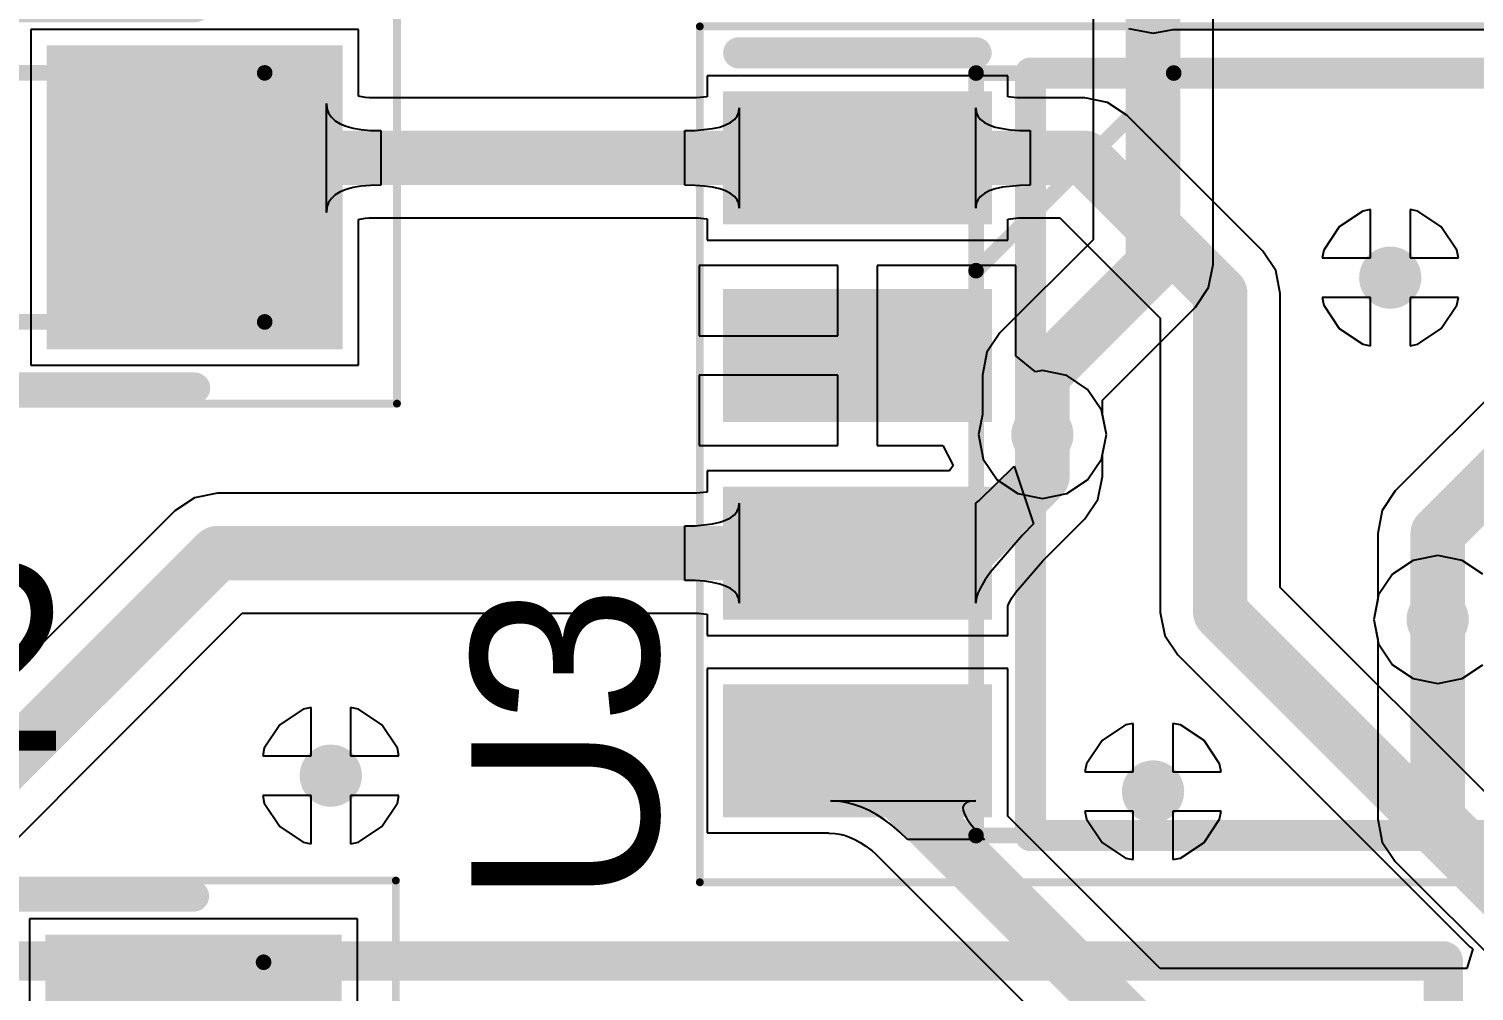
# Model space of a CAD drawing. Header units: millimetres. Extents: x 0.26 to 7.33, y 1.06 to 4.59.
# Drawn here: x 2.4326 to 2.7982, y 3.9905 to 4.2339 of the extents above; entities that cross this region are included whole.
import ezdxf

# ---------------------------------------------------------------- set-up
doc = ezdxf.new("R2010")
doc.units = ezdxf.units.MM
doc.header["$MEASUREMENT"] = 0
for name, color, linetype in [('BottomLayer', 5, 'Continuous'), ('BottomOverlay', 54, 'Continuous'), ('Mechanical15', 56, 'Continuous'), ('Mechanical16', 56, 'Continuous'), ('MultiLayer', 9, 'Continuous'), ('TopLayer', 1, 'Continuous'), ('TopOverlay', 2, 'Continuous'), ('TopPaste', 8, 'Continuous'), ('TopSolder', 216, 'Continuous'), ('ViaHoleLayer', 16, 'Continuous')]:
    doc.layers.add(name, color=color, linetype=linetype)

# ---------------------------------------------------------------- blocks, each defined once
blk = doc.blocks.new('LEDC3216X120NGRN_58')
at = {"layer": 'Mechanical15', "const_width": 0.00394}
for points in [[(-0.06299, 0.0315), (0.06299, 0.0315)], [(-0.06299, -0.0315), (-0.06299, 0.0315)], [(-0.06299, 0.01051), (-0.04201, 0.0315)], [(0.06299, -0.0315), (0.06299, 0.0315)], [(-0.06299, -0.0315), (0.06299, -0.0315)]]:
    blk.add_lwpolyline(points, dxfattribs=at)
at = {"layer": 'Mechanical15', "const_width": 0.00197}
for points in [[(-0.06398, 0.0315, 1), (-0.06201, 0.0315, 1)], [(-0.06398, 0.0315, 1), (-0.06201, 0.0315, 1)], [(-0.04299, 0.0315, 1), (-0.04102, 0.0315, 1)], [(0.06201, 0.0315, 1), (0.06398, 0.0315, 1)], [(0.06201, 0.0315, 1), (0.06398, 0.0315, 1)], [(-0.06398, 0.01051, 1), (-0.06201, 0.01051, 1)], [(-0.06398, -0.0315, 1), (-0.06201, -0.0315, 1)], [(-0.06398, -0.0315, 1), (-0.06201, -0.0315, 1)], [(0.06201, -0.0315, 1), (0.06398, -0.0315, 1)], [(0.06201, -0.0315, 1), (0.06398, -0.0315, 1)]]:
    blk.add_lwpolyline(points, format="xyb", close=True, dxfattribs=at)
at = {"layer": 'Mechanical16', "const_width": 0.00197}
for points in [[(-0.09646, 0.05217), (0.09646, 0.05217)], [(-0.09646, -0.05217), (-0.09646, 0.05217)], [(0.09646, -0.05217), (0.09646, 0.05217)], [(-0.09646, -0.05217), (0.09646, -0.05217)]]:
    blk.add_lwpolyline(points, dxfattribs=at)
at = {"layer": 'Mechanical16', "const_width": 0.000984}
for points in [[(-0.09695, 0.05217, 1), (-0.09596, 0.05217, 1)], [(-0.09695, 0.05217, 1), (-0.09596, 0.05217, 1)], [(0.09596, 0.05217, 1), (0.09695, 0.05217, 1)], [(0.09596, 0.05217, 1), (0.09695, 0.05217, 1)], [(-0.09695, -0.05217, 1), (-0.09596, -0.05217, 1)], [(-0.09695, -0.05217, 1), (-0.09596, -0.05217, 1)], [(0.09596, -0.05217, 1), (0.09695, -0.05217, 1)], [(0.09596, -0.05217, 1), (0.09695, -0.05217, 1)]]:
    blk.add_lwpolyline(points, format="xyb", close=True, dxfattribs=at)
at = {"layer": 'TopLayer'}
for points in [[(-0.01181, -0.03445), (-0.01181, 0.03445), (-0.07874, -0.03445), (-0.07874, 0.03445)], [(0.07874, -0.03445), (0.07874, 0.03445), (0.01181, -0.03445), (0.01181, 0.03445)]]:
    blk.add_solid(points, dxfattribs=at)
at = {"layer": 'TopOverlay', "const_width": 0.00787}
for points in [[(-0.09252, 0.04823), (0.04528, 0.04823)], [(-0.09252, -0.04823), (-0.09252, 0.04823)], [(-0.09252, -0.04823), (0.04528, -0.04823)]]:
    blk.add_lwpolyline(points, dxfattribs=at)
at = {"layer": 'TopOverlay', "const_width": 0.00394}
for points in [[(-0.09449, 0.04823, 1), (-0.09055, 0.04823, 1)], [(-0.09449, 0.04823, 1), (-0.09055, 0.04823, 1)], [(0.04331, 0.04823, 1), (0.04724, 0.04823, 1)], [(-0.09449, -0.04823, 1), (-0.09055, -0.04823, 1)], [(-0.09449, -0.04823, 1), (-0.09055, -0.04823, 1)], [(0.04331, -0.04823, 1), (0.04724, -0.04823, 1)]]:
    blk.add_lwpolyline(points, format="xyb", close=True, dxfattribs=at)
at = {"layer": 'TopPaste'}
for points in [[(-0.01181, -0.03445), (-0.01181, 0.03445), (-0.07874, -0.03445), (-0.07874, 0.03445)], [(0.07874, -0.03445), (0.07874, 0.03445), (0.01181, -0.03445), (0.01181, 0.03445)]]:
    blk.add_solid(points, dxfattribs=at)
at = {"layer": 'TopSolder'}
for points in [[(-0.00781, -0.03845), (-0.00781, 0.03845), (-0.08274, -0.03845), (-0.08274, 0.03845)], [(0.08274, -0.03845), (0.08274, 0.03845), (0.00781, -0.03845), (0.00781, 0.03845)]]:
    blk.add_solid(points, dxfattribs=at)
blk = doc.blocks.new('LEDC3216X120NYEL_59')
at = {"layer": 'Mechanical15', "const_width": 0.00394}
for points in [[(-0.06299, 0.0315), (0.06299, 0.0315)], [(-0.06299, -0.0315), (-0.06299, 0.0315)], [(-0.06299, 0.01051), (-0.04201, 0.0315)], [(0.06299, -0.0315), (0.06299, 0.0315)], [(-0.06299, -0.0315), (0.06299, -0.0315)]]:
    blk.add_lwpolyline(points, dxfattribs=at)
at = {"layer": 'Mechanical15', "const_width": 0.00197}
for points in [[(-0.06398, 0.0315, 1), (-0.06201, 0.0315, 1)], [(-0.06398, 0.0315, 1), (-0.06201, 0.0315, 1)], [(-0.04299, 0.0315, 1), (-0.04102, 0.0315, 1)], [(0.06201, 0.0315, 1), (0.06398, 0.0315, 1)], [(0.06201, 0.0315, 1), (0.06398, 0.0315, 1)], [(-0.06398, 0.01051, 1), (-0.06201, 0.01051, 1)], [(-0.06398, -0.0315, 1), (-0.06201, -0.0315, 1)], [(-0.06398, -0.0315, 1), (-0.06201, -0.0315, 1)], [(0.06201, -0.0315, 1), (0.06398, -0.0315, 1)], [(0.06201, -0.0315, 1), (0.06398, -0.0315, 1)]]:
    blk.add_lwpolyline(points, format="xyb", close=True, dxfattribs=at)
at = {"layer": 'Mechanical16', "const_width": 0.00197}
for points in [[(-0.09646, 0.05217), (0.09646, 0.05217)], [(-0.09646, -0.05217), (-0.09646, 0.05217)], [(0.09646, -0.05217), (0.09646, 0.05217)], [(-0.09646, -0.05217), (0.09646, -0.05217)]]:
    blk.add_lwpolyline(points, dxfattribs=at)
at = {"layer": 'Mechanical16', "const_width": 0.000984}
for points in [[(-0.09695, 0.05217, 1), (-0.09596, 0.05217, 1)], [(-0.09695, 0.05217, 1), (-0.09596, 0.05217, 1)], [(0.09596, 0.05217, 1), (0.09695, 0.05217, 1)], [(0.09596, 0.05217, 1), (0.09695, 0.05217, 1)], [(-0.09695, -0.05217, 1), (-0.09596, -0.05217, 1)], [(-0.09695, -0.05217, 1), (-0.09596, -0.05217, 1)], [(0.09596, -0.05217, 1), (0.09695, -0.05217, 1)], [(0.09596, -0.05217, 1), (0.09695, -0.05217, 1)]]:
    blk.add_lwpolyline(points, format="xyb", close=True, dxfattribs=at)
at = {"layer": 'TopLayer'}
for points in [[(-0.01181, -0.03445), (-0.01181, 0.03445), (-0.07874, -0.03445), (-0.07874, 0.03445)], [(0.07874, -0.03445), (0.07874, 0.03445), (0.01181, -0.03445), (0.01181, 0.03445)]]:
    blk.add_solid(points, dxfattribs=at)
at = {"layer": 'TopOverlay', "const_width": 0.00787}
for points in [[(-0.09252, 0.04823), (0.04528, 0.04823)], [(-0.09252, -0.04823), (-0.09252, 0.04823)], [(-0.09252, -0.04823), (0.04528, -0.04823)]]:
    blk.add_lwpolyline(points, dxfattribs=at)
at = {"layer": 'TopOverlay', "const_width": 0.00394}
for points in [[(-0.09449, 0.04823, 1), (-0.09055, 0.04823, 1)], [(-0.09449, 0.04823, 1), (-0.09055, 0.04823, 1)], [(0.04331, 0.04823, 1), (0.04724, 0.04823, 1)], [(-0.09449, -0.04823, 1), (-0.09055, -0.04823, 1)], [(-0.09449, -0.04823, 1), (-0.09055, -0.04823, 1)], [(0.04331, -0.04823, 1), (0.04724, -0.04823, 1)]]:
    blk.add_lwpolyline(points, format="xyb", close=True, dxfattribs=at)
at = {"layer": 'TopPaste'}
for points in [[(-0.01181, -0.03445), (-0.01181, 0.03445), (-0.07874, -0.03445), (-0.07874, 0.03445)], [(0.07874, -0.03445), (0.07874, 0.03445), (0.01181, -0.03445), (0.01181, 0.03445)]]:
    blk.add_solid(points, dxfattribs=at)
at = {"layer": 'TopSolder'}
for points in [[(-0.00781, -0.03845), (-0.00781, 0.03845), (-0.08274, -0.03845), (-0.08274, 0.03845)], [(0.08274, -0.03845), (0.08274, 0.03845), (0.00781, -0.03845), (0.00781, 0.03845)]]:
    blk.add_solid(points, dxfattribs=at)
blk = doc.blocks.new('SOIC127P600X175_8N_131')
at = {"layer": 'Mechanical15', "const_width": 0.00394}
for points in [[(-0.07677, 0.09646), (0.07677, 0.09646)], [(-0.07677, -0.09646), (-0.07677, 0.09646)], [(-0.07677, 0.04646), (-0.02677, 0.09646)], [(0.07677, -0.09646), (0.07677, 0.09646)], [(-0.07677, -0.09646), (0.07677, -0.09646)]]:
    blk.add_lwpolyline(points, dxfattribs=at)
at = {"layer": 'Mechanical15', "const_width": 0.00197}
for points in [[(-0.07776, 0.09646, 1), (-0.07579, 0.09646, 1)], [(-0.07776, 0.09646, 1), (-0.07579, 0.09646, 1)], [(-0.02776, 0.09646, 1), (-0.02579, 0.09646, 1)], [(0.07579, 0.09646, 1), (0.07776, 0.09646, 1)], [(0.07579, 0.09646, 1), (0.07776, 0.09646, 1)], [(-0.07776, 0.04646, 1), (-0.07579, 0.04646, 1)], [(-0.07776, -0.09646, 1), (-0.07579, -0.09646, 1)], [(-0.07776, -0.09646, 1), (-0.07579, -0.09646, 1)], [(0.07579, -0.09646, 1), (0.07776, -0.09646, 1)], [(0.07579, -0.09646, 1), (0.07776, -0.09646, 1)]]:
    blk.add_lwpolyline(points, format="xyb", close=True, dxfattribs=at)
at = {"layer": 'Mechanical16', "const_width": 0.00197}
for points in [[(-0.14665, 0.10827), (0.14665, 0.10827)], [(-0.14665, -0.10827), (-0.14665, 0.10827)], [(0.14665, -0.10827), (0.14665, 0.10827)], [(-0.14665, -0.10827), (0.14665, -0.10827)]]:
    blk.add_lwpolyline(points, dxfattribs=at)
at = {"layer": 'Mechanical16', "const_width": 0.000984}
for points in [[(-0.14715, 0.10827, 1), (-0.14616, 0.10827, 1)], [(-0.14715, 0.10827, 1), (-0.14616, 0.10827, 1)], [(0.14616, 0.10827, 1), (0.14715, 0.10827, 1)], [(0.14616, 0.10827, 1), (0.14715, 0.10827, 1)], [(-0.14715, -0.10827, 1), (-0.14616, -0.10827, 1)], [(-0.14715, -0.10827, 1), (-0.14616, -0.10827, 1)], [(0.14616, -0.10827, 1), (0.14715, -0.10827, 1)], [(0.14616, -0.10827, 1), (0.14715, -0.10827, 1)]]:
    blk.add_lwpolyline(points, format="xyb", close=True, dxfattribs=at)
at = {"layer": 'TopLayer'}
for points in [[(-0.13679, 0.0622), (-0.07675, 0.0622), (-0.13679, 0.0878), (-0.07675, 0.0878)], [(0.07675, 0.0622), (0.13679, 0.0622), (0.07675, 0.0878), (0.13679, 0.0878)], [(-0.13679, 0.0122), (-0.07675, 0.0122), (-0.13679, 0.0378), (-0.07675, 0.0378)], [(0.07675, 0.0122), (0.13679, 0.0122), (0.07675, 0.0378), (0.13679, 0.0378)], [(-0.13679, -0.0378), (-0.07675, -0.0378), (-0.13679, -0.0122), (-0.07675, -0.0122)], [(0.07675, -0.0378), (0.13679, -0.0378), (0.07675, -0.0122), (0.13679, -0.0122)], [(-0.13679, -0.0878), (-0.07675, -0.0878), (-0.13679, -0.0622), (-0.07675, -0.0622)], [(0.07675, -0.0878), (0.13679, -0.0878), (0.07675, -0.0622), (0.13679, -0.0622)]]:
    blk.add_solid(points, dxfattribs=at)
at = {"layer": 'TopOverlay', "const_width": 0.00787}
for points in [[(-0.13681, 0.10157), (-0.07677, 0.10157)], [(-0.06299, 0.09646), (0.06299, 0.09646)], [(-0.06299, -0.09646), (-0.06299, 0.09646)], [(0.06299, -0.09646), (0.06299, 0.09646)], [(-0.06299, -0.09646), (0.06299, -0.09646)]]:
    blk.add_lwpolyline(points, dxfattribs=at)
at = {"layer": 'TopOverlay', "const_width": 0.00394}
for points in [[(-0.13878, 0.10157, 1), (-0.13484, 0.10157, 1)], [(-0.07874, 0.10157, 1), (-0.0748, 0.10157, 1)], [(-0.06496, 0.09646, 1), (-0.06102, 0.09646, 1)], [(-0.06496, 0.09646, 1), (-0.06102, 0.09646, 1)], [(0.06102, 0.09646, 1), (0.06496, 0.09646, 1)], [(0.06102, 0.09646, 1), (0.06496, 0.09646, 1)], [(-0.06496, -0.09646, 1), (-0.06102, -0.09646, 1)], [(-0.06496, -0.09646, 1), (-0.06102, -0.09646, 1)], [(0.06102, -0.09646, 1), (0.06496, -0.09646, 1)], [(0.06102, -0.09646, 1), (0.06496, -0.09646, 1)]]:
    blk.add_lwpolyline(points, format="xyb", close=True, dxfattribs=at)
at = {"layer": 'TopPaste'}
for points in [[(-0.13679, 0.0622), (-0.07675, 0.0622), (-0.13679, 0.0878), (-0.07675, 0.0878)], [(0.07675, 0.0622), (0.13679, 0.0622), (0.07675, 0.0878), (0.13679, 0.0878)], [(-0.13679, 0.0122), (-0.07675, 0.0122), (-0.13679, 0.0378), (-0.07675, 0.0378)], [(0.07675, 0.0122), (0.13679, 0.0122), (0.07675, 0.0378), (0.13679, 0.0378)], [(-0.13679, -0.0378), (-0.07675, -0.0378), (-0.13679, -0.0122), (-0.07675, -0.0122)], [(0.07675, -0.0378), (0.13679, -0.0378), (0.07675, -0.0122), (0.13679, -0.0122)], [(-0.13679, -0.0878), (-0.07675, -0.0878), (-0.13679, -0.0622), (-0.07675, -0.0622)], [(0.07675, -0.0878), (0.13679, -0.0878), (0.07675, -0.0622), (0.13679, -0.0622)]]:
    blk.add_solid(points, dxfattribs=at)
at = {"layer": 'TopSolder'}
for points in [[(-0.14079, 0.0582), (-0.07275, 0.0582), (-0.14079, 0.0918), (-0.07275, 0.0918)], [(0.07275, 0.0582), (0.14079, 0.0582), (0.07275, 0.0918), (0.14079, 0.0918)], [(-0.14079, 0.0082), (-0.07275, 0.0082), (-0.14079, 0.0418), (-0.07275, 0.0418)], [(0.07275, 0.0082), (0.14079, 0.0082), (0.07275, 0.0418), (0.14079, 0.0418)], [(-0.14079, -0.0418), (-0.07275, -0.0418), (-0.14079, -0.0082), (-0.07275, -0.0082)], [(0.07275, -0.0418), (0.14079, -0.0418), (0.07275, -0.0082), (0.14079, -0.0082)], [(-0.14079, -0.0918), (-0.07275, -0.0918), (-0.14079, -0.0582), (-0.07275, -0.0582)], [(0.07275, -0.0918), (0.14079, -0.0918), (0.07275, -0.0582), (0.14079, -0.0582)]]:
    blk.add_solid(points, dxfattribs=at)

msp = doc.modelspace()

# ---------------------------------------------------------------- linework, layer by layer
at = {"layer": 'BottomLayer'}
for p, q in [((2.70182, 4.24395), (2.70182, 4.18059)), ((2.73218, 4.1743), (2.73218, 4.24395)), ((2.77003, 4.18784), (2.76411, 4.18389)), ((2.772, 4.18823), (2.77003, 4.18784)), ((2.772, 4.176), (2.772, 4.18823)), ((2.78397, 4.18784), (2.782, 4.18823)), ((2.782, 4.18823), (2.782, 4.176)), ((2.78989, 4.18389), (2.78397, 4.18784)), ((2.76411, 4.18389), (2.76016, 4.17797)), ((2.79384, 4.17797), (2.78989, 4.18389)), ((2.70182, 4.18059), (2.67827, 4.15703)), ((2.76016, 4.17797), (2.75977, 4.176)), ((2.75977, 4.176), (2.772, 4.176)), ((2.782, 4.176), (2.79423, 4.176)), ((2.79423, 4.176), (2.79384, 4.17797)), ((2.73103, 4.16849), (2.73218, 4.1743)), ((2.73218, 4.1743), (2.73218, 4.1743)), ((2.72773, 4.16356), (2.73103, 4.16849)), ((2.772, 4.166), (2.75977, 4.166)), ((2.75977, 4.166), (2.76016, 4.16403)), ((2.76016, 4.16403), (2.76411, 4.15811)), ((2.772, 4.15377), (2.772, 4.166)), ((2.79423, 4.166), (2.782, 4.166)), ((2.782, 4.166), (2.782, 4.15377)), ((2.78989, 4.15811), (2.79384, 4.16403)), ((2.79384, 4.16403), (2.79423, 4.166)), ((2.70418, 4.14001), (2.72773, 4.16356)), ((2.67827, 4.15703), (2.67497, 4.15211)), ((2.76411, 4.15811), (2.77003, 4.15416)), ((2.78397, 4.15416), (2.78989, 4.15811)), ((2.77003, 4.15416), (2.772, 4.15377)), ((2.782, 4.15377), (2.78397, 4.15416)), ((2.67497, 4.15211), (2.67382, 4.1463)), ((2.67382, 4.1463), (2.67382, 4.13634)), ((2.70418, 4.13634), (2.70418, 4.14001)), ((2.67382, 4.13634), (2.67281, 4.1313)), ((2.70519, 4.1313), (2.70418, 4.13634)), ((2.67281, 4.1313), (2.67405, 4.12511)), ((2.70395, 4.12511), (2.70519, 4.1313)), ((2.67405, 4.12511), (2.67756, 4.11985)), ((2.70044, 4.11985), (2.70395, 4.12511)), ((2.67756, 4.11985), (2.68281, 4.11635)), ((2.69519, 4.11635), (2.70044, 4.11985)), ((2.68281, 4.11635), (2.689, 4.11511)), ((2.689, 4.11511), (2.69519, 4.11635)), ((2.78281, 4.09948), (2.77756, 4.09597)), ((2.789, 4.10071), (2.78281, 4.09948)), ((2.79519, 4.09948), (2.789, 4.10071)), ((2.80044, 4.09597), (2.79519, 4.09948)), ((2.77756, 4.09597), (2.77405, 4.09072)), ((2.77405, 4.09072), (2.77282, 4.08453)), ((2.77282, 4.08453), (2.77382, 4.07948)), ((2.77382, 4.07948), (2.77382, 4.034)), ((2.50203, 4.06184), (2.49611, 4.05789)), ((2.504, 4.06223), (2.50203, 4.06184)), ((2.504, 4.05), (2.504, 4.06223)), ((2.51597, 4.06184), (2.514, 4.06223)), ((2.514, 4.06223), (2.514, 4.05)), ((2.52189, 4.05789), (2.51597, 4.06184)), ((2.712, 4.05823), (2.71003, 4.05784)), ((2.712, 4.046), (2.712, 4.05823)), ((2.72397, 4.05784), (2.722, 4.05823)), ((2.722, 4.05823), (2.722, 4.046)), ((2.49611, 4.05789), (2.49216, 4.05197)), ((2.52584, 4.05197), (2.52189, 4.05789)), ((2.71003, 4.05784), (2.70411, 4.05389)), ((2.72989, 4.05389), (2.72397, 4.05784)), ((2.49216, 4.05197), (2.49177, 4.05)), ((2.52623, 4.05), (2.52584, 4.05197)), ((2.70411, 4.05389), (2.70016, 4.04797)), ((2.73384, 4.04797), (2.72989, 4.05389)), ((2.49177, 4.05), (2.504, 4.05)), ((2.514, 4.05), (2.52623, 4.05)), ((2.70016, 4.04797), (2.69977, 4.046)), ((2.73423, 4.046), (2.73384, 4.04797)), ((2.69977, 4.046), (2.712, 4.046)), ((2.722, 4.046), (2.73423, 4.046)), ((2.504, 4.04), (2.49177, 4.04)), ((2.49177, 4.04), (2.49216, 4.03803)), ((2.504, 4.02777), (2.504, 4.04)), ((2.52623, 4.04), (2.514, 4.04)), ((2.514, 4.04), (2.514, 4.02777)), ((2.52584, 4.03803), (2.52623, 4.04)), ((2.49216, 4.03803), (2.49611, 4.03211)), ((2.52189, 4.03211), (2.52584, 4.03803)), ((2.712, 4.036), (2.69977, 4.036)), ((2.69977, 4.036), (2.70016, 4.03403)), ((2.70016, 4.03403), (2.70411, 4.02811)), ((2.712, 4.02377), (2.712, 4.036)), ((2.73423, 4.036), (2.722, 4.036)), ((2.722, 4.036), (2.722, 4.02377)), ((2.72989, 4.02811), (2.73384, 4.03403)), ((2.73384, 4.03403), (2.73423, 4.036)), ((2.77382, 4.034), (2.77497, 4.02819)), ((2.49611, 4.03211), (2.50203, 4.02816)), ((2.51597, 4.02816), (2.52189, 4.03211)), ((2.50203, 4.02816), (2.504, 4.02777)), ((2.514, 4.02777), (2.51597, 4.02816)), ((2.70411, 4.02811), (2.71003, 4.02416)), ((2.72397, 4.02416), (2.72989, 4.02811)), ((2.77497, 4.02819), (2.77827, 4.02327)), ((2.71003, 4.02416), (2.712, 4.02377)), ((2.722, 4.02377), (2.72397, 4.02416)), ((2.77827, 4.02327), (2.89482, 3.90671))]:
    msp.add_line(p, q, dxfattribs=at)
at = {"layer": 'BottomLayer', "const_width": 0.01378}
for points in [[(2.717, 4.1743), (2.717, 4.249)], [(2.689, 4.1463), (2.717, 4.1743)], [(2.689, 4.1313), (2.689, 4.1463)], [(2.789, 4.034), (2.789, 4.08453)], [(2.789, 4.034), (2.91, 3.913)]]:
    msp.add_lwpolyline(points, dxfattribs=at)
at = {"layer": 'BottomLayer'}
for points, const_width in [([(2.71356, 4.1743, 1), (2.72044, 4.1743, 1)], 0.00689), ([(2.71356, 4.1743, 1), (2.72044, 4.1743, 1)], 0.00689), ([(2.77306, 4.171, 1), (2.78094, 4.171, 1)], 0.00787), ([(2.68556, 4.1463, 1), (2.69244, 4.1463, 1)], 0.00689), ([(2.68556, 4.1463, 1), (2.69244, 4.1463, 1)], 0.00689), ([(2.68506, 4.1313, 1), (2.69294, 4.1313, 1)], 0.00787), ([(2.68556, 4.1313, 1), (2.69244, 4.1313, 1)], 0.00689), ([(2.78506, 4.08453, 1), (2.79294, 4.08453, 1)], 0.00787), ([(2.78556, 4.08453, 1), (2.79244, 4.08453, 1)], 0.00689), ([(2.50506, 4.045, 1), (2.51294, 4.045, 1)], 0.00787), ([(2.71306, 4.041, 1), (2.72094, 4.041, 1)], 0.00787), ([(2.78556, 4.034, 1), (2.79244, 4.034, 1)], 0.00689), ([(2.78556, 4.034, 1), (2.79244, 4.034, 1)], 0.00689)]:
    msp.add_lwpolyline(points, format="xyb", close=True, dxfattribs=dict(at, const_width=const_width))
at = {"layer": 'BottomOverlay', "const_width": 0.01}
for points in [[(2.139, 3.99811), (2.79042, 3.99811)], [(2.79042, 3.50811), (2.79042, 3.99811)]]:
    msp.add_lwpolyline(points, dxfattribs=at)
at = {"layer": 'BottomOverlay', "const_width": 0.005}
msp.add_lwpolyline([(2.78792, 3.99811, 1), (2.79292, 3.99811, 1)], format="xyb", close=True, dxfattribs=at)
msp.add_lwpolyline([(2.78792, 3.99811, 1), (2.79292, 3.99811, 1)], format="xyb", close=True, dxfattribs=at)
at = {"layer": 'MultiLayer', "const_width": 0.00787}
for points in [[(2.77306, 4.171, 1), (2.78094, 4.171, 1)], [(2.68506, 4.1313, 1), (2.69294, 4.1313, 1)], [(2.78506, 4.08453, 1), (2.79294, 4.08453, 1)], [(2.50506, 4.045, 1), (2.51294, 4.045, 1)], [(2.71306, 4.041, 1), (2.72094, 4.041, 1)]]:
    msp.add_lwpolyline(points, format="xyb", close=True, dxfattribs=at)
at = {"layer": 'TopLayer'}
for p, q in [((2.51602, 4.23375), (2.43309, 4.23375)), ((2.43309, 4.23375), (2.43309, 4.14885)), ((2.51602, 4.21689), (2.51602, 4.23375)), ((2.71081, 4.23405), (2.717, 4.23282)), ((2.717, 4.23282), (2.72205, 4.23382)), ((2.72205, 4.23382), (3.01559, 4.23382)), ((2.61214, 4.22209), (2.60421, 4.22209)), ((2.60421, 4.22209), (2.60421, 4.21677)), ((2.61233, 4.22213), (2.61214, 4.22209)), ((2.61251, 4.22209), (2.61233, 4.22213)), ((2.67194, 4.22209), (2.61251, 4.22209)), ((2.67213, 4.22213), (2.67194, 4.22209)), ((2.67231, 4.22209), (2.67213, 4.22213)), ((2.68025, 4.22209), (2.67231, 4.22209)), ((2.68025, 4.21676), (2.68025, 4.22209)), ((2.51638, 4.21679), (2.51602, 4.21689)), ((2.51775, 4.21656), (2.51638, 4.21679)), ((2.51867, 4.21648), (2.51775, 4.21656)), ((2.60148, 4.21648), (2.51867, 4.21648)), ((2.60421, 4.21677), (2.60148, 4.21648)), ((2.68035, 4.21674), (2.68025, 4.21676)), ((2.68181, 4.21654), (2.68035, 4.21674)), ((2.68255, 4.21648), (2.68181, 4.21654)), ((2.6997, 4.21648), (2.68255, 4.21648)), ((2.70551, 4.21532), (2.6997, 4.21648)), ((2.71044, 4.21203), (2.70551, 4.21532)), ((2.5079, 4.18752), (2.5079, 4.21508)), ((2.5079, 4.21508), (2.50803, 4.21377)), ((2.50803, 4.21377), (2.50845, 4.2126)), ((2.50845, 4.2126), (2.50914, 4.21156)), ((2.50914, 4.21156), (2.5101, 4.21067)), ((2.61109, 4.21102), (2.61178, 4.21189)), ((2.61178, 4.21189), (2.61219, 4.21288)), ((2.61219, 4.21288), (2.61233, 4.21397)), ((2.61233, 4.21397), (2.61233, 4.18862)), ((2.67213, 4.18862), (2.67213, 4.21397)), ((2.67213, 4.21397), (2.67227, 4.21288)), ((2.67227, 4.21288), (2.67268, 4.21189)), ((2.67268, 4.21189), (2.67337, 4.21102)), ((2.74473, 4.17773), (2.71044, 4.21203)), ((2.5101, 4.21067), (2.51134, 4.20991)), ((2.51134, 4.20991), (2.51286, 4.20929)), ((2.51286, 4.20929), (2.51465, 4.20881)), ((2.51465, 4.20881), (2.51671, 4.20846)), ((2.51671, 4.20846), (2.51906, 4.20826)), ((2.51906, 4.20826), (2.52168, 4.20819)), ((2.52168, 4.20819), (2.52168, 4.19441)), ((2.59855, 4.20819), (2.60117, 4.20825)), ((2.59855, 4.19441), (2.59855, 4.20819)), ((2.60117, 4.20825), (2.60558, 4.20871)), ((2.60558, 4.20871), (2.60737, 4.20911)), ((2.60737, 4.20911), (2.60888, 4.20964)), ((2.60888, 4.20964), (2.61012, 4.21027)), ((2.61012, 4.21027), (2.61109, 4.21102)), ((2.67337, 4.21102), (2.67433, 4.21027)), ((2.67433, 4.21027), (2.67557, 4.20964)), ((2.67557, 4.20964), (2.67709, 4.20911)), ((2.67709, 4.20911), (2.67888, 4.20871)), ((2.67888, 4.20871), (2.68095, 4.20842)), ((2.68095, 4.20842), (2.68329, 4.20825)), ((2.68329, 4.20825), (2.68591, 4.20819)), ((2.68591, 4.20819), (2.68591, 4.19441)), ((2.51286, 4.19331), (2.51134, 4.19269)), ((2.51465, 4.19379), (2.51286, 4.19331)), ((2.51671, 4.19413), (2.51465, 4.19379)), ((2.51906, 4.19434), (2.51671, 4.19413)), ((2.52168, 4.19441), (2.51906, 4.19434)), ((2.60117, 4.19435), (2.59855, 4.19441)), ((2.60351, 4.19418), (2.60117, 4.19435)), ((2.60558, 4.19389), (2.60351, 4.19418)), ((2.60737, 4.19348), (2.60558, 4.19389)), ((2.60888, 4.19296), (2.60737, 4.19348)), ((2.67709, 4.19348), (2.67557, 4.19296)), ((2.67888, 4.19389), (2.67709, 4.19348)), ((2.68329, 4.19435), (2.67888, 4.19389)), ((2.68591, 4.19441), (2.68329, 4.19435)), ((2.50845, 4.19), (2.50803, 4.18883)), ((2.50914, 4.19103), (2.50845, 4.19)), ((2.5101, 4.19193), (2.50914, 4.19103)), ((2.51134, 4.19269), (2.5101, 4.19193)), ((2.61012, 4.19233), (2.60888, 4.19296)), ((2.61109, 4.19157), (2.61012, 4.19233)), ((2.61178, 4.19071), (2.61109, 4.19157)), ((2.61219, 4.18972), (2.61178, 4.19071)), ((2.61233, 4.18862), (2.61219, 4.18972)), ((2.67227, 4.18972), (2.67213, 4.18862)), ((2.67268, 4.19071), (2.67227, 4.18972)), ((2.67337, 4.19157), (2.67268, 4.19071)), ((2.67433, 4.19233), (2.67337, 4.19157)), ((2.67557, 4.19296), (2.67433, 4.19233)), ((2.50803, 4.18883), (2.5079, 4.18752)), ((2.51638, 4.18581), (2.51775, 4.18604)), ((2.51775, 4.18604), (2.51867, 4.18612)), ((2.51867, 4.18612), (2.60191, 4.18612)), ((2.60191, 4.18612), (2.60264, 4.18606)), ((2.60264, 4.18606), (2.60411, 4.18586)), ((2.68025, 4.18583), (2.68298, 4.18612)), ((2.68298, 4.18612), (2.69341, 4.18612)), ((2.69341, 4.18612), (2.71882, 4.16071)), ((2.77003, 4.18784), (2.76411, 4.18389)), ((2.772, 4.18823), (2.77003, 4.18784)), ((2.772, 4.176), (2.772, 4.18823)), ((2.78397, 4.18784), (2.782, 4.18823)), ((2.782, 4.18823), (2.782, 4.176)), ((2.78989, 4.18389), (2.78397, 4.18784)), ((2.51602, 4.18571), (2.51638, 4.18581)), ((2.51602, 4.14885), (2.51602, 4.18571)), ((2.60411, 4.18586), (2.60421, 4.18584)), ((2.60421, 4.18584), (2.60421, 4.1805)), ((2.68025, 4.1805), (2.68025, 4.18583)), ((2.76411, 4.18389), (2.76016, 4.17797)), ((2.79384, 4.17797), (2.78989, 4.18389)), ((2.60421, 4.1805), (2.61214, 4.1805)), ((2.61214, 4.1805), (2.61233, 4.18047)), ((2.61233, 4.18047), (2.61251, 4.1805)), ((2.61251, 4.1805), (2.67194, 4.1805)), ((2.67194, 4.1805), (2.67213, 4.18047)), ((2.67213, 4.18047), (2.67231, 4.1805)), ((2.67231, 4.1805), (2.68025, 4.1805)), ((2.74803, 4.17281), (2.74473, 4.17773)), ((2.76016, 4.17797), (2.75977, 4.176)), ((2.75977, 4.176), (2.772, 4.176)), ((2.782, 4.176), (2.79423, 4.176)), ((2.79423, 4.176), (2.79384, 4.17797)), ((2.63723, 4.17409), (2.60221, 4.17409)), ((2.60221, 4.17409), (2.60221, 4.1563)), ((2.63723, 4.1563), (2.63723, 4.17409)), ((2.68225, 4.17409), (2.64723, 4.17409)), ((2.64723, 4.17409), (2.64723, 4.1513)), ((2.68225, 4.15124), (2.68225, 4.17409)), ((2.74918, 4.167), (2.74803, 4.17281)), ((2.74918, 4.09259), (2.74918, 4.167)), ((2.772, 4.166), (2.75977, 4.166)), ((2.75977, 4.166), (2.76016, 4.16403)), ((2.76016, 4.16403), (2.76411, 4.15811)), ((2.772, 4.15377), (2.772, 4.166)), ((2.79423, 4.166), (2.782, 4.166)), ((2.782, 4.166), (2.782, 4.15377)), ((2.78989, 4.15811), (2.79384, 4.16403)), ((2.79384, 4.16403), (2.79423, 4.166)), ((2.71882, 4.16071), (2.71882, 4.0863)), ((2.76411, 4.15811), (2.77003, 4.15416)), ((2.78397, 4.15416), (2.78989, 4.15811)), ((2.60221, 4.1563), (2.63723, 4.1563)), ((2.77003, 4.15416), (2.772, 4.15377)), ((2.782, 4.15377), (2.78397, 4.15416)), ((2.64723, 4.1513), (2.64723, 4.1285)), ((2.68725, 4.14714), (2.68225, 4.15124)), ((2.81314, 4.15191), (2.77827, 4.11703)), ((2.43309, 4.14885), (2.51602, 4.14885)), ((2.63723, 4.1463), (2.60221, 4.1463)), ((2.60221, 4.1463), (2.60221, 4.1285)), ((2.63723, 4.1285), (2.63723, 4.1463)), ((2.689, 4.14748), (2.68725, 4.14714)), ((2.69519, 4.14625), (2.689, 4.14748)), ((2.70044, 4.14274), (2.69519, 4.14625)), ((2.70395, 4.13749), (2.70044, 4.14274)), ((2.70519, 4.1313), (2.70395, 4.13749)), ((2.70418, 4.12625), (2.70519, 4.1313)), ((2.60221, 4.1285), (2.63723, 4.1285)), ((2.64723, 4.1285), (2.66378, 4.1285)), ((2.66378, 4.1285), (2.66645, 4.1235)), ((2.70418, 4.1207), (2.70418, 4.12625)), ((2.61214, 4.12209), (2.60421, 4.12209)), ((2.60421, 4.12209), (2.60421, 4.11677)), ((2.61233, 4.12213), (2.61214, 4.12209)), ((2.61251, 4.12209), (2.61233, 4.12213)), ((2.66551, 4.12209), (2.61251, 4.12209)), ((2.66645, 4.1235), (2.66551, 4.12209)), ((2.673, 4.11465), (2.68187, 4.12331)), ((2.68187, 4.12331), (2.68674, 4.1087)), ((2.70303, 4.11489), (2.70418, 4.1207)), ((2.4803, 4.11648), (2.47449, 4.11533)), ((2.60148, 4.11648), (2.4803, 4.11648)), ((2.60421, 4.11677), (2.60148, 4.11648)), ((2.77827, 4.11703), (2.77497, 4.11211)), ((2.47449, 4.11533), (2.46956, 4.11203)), ((2.61178, 4.11189), (2.61219, 4.11288)), ((2.61219, 4.11288), (2.61233, 4.11397)), ((2.61233, 4.11397), (2.61233, 4.08862)), ((2.67213, 4.11397), (2.67223, 4.114)), ((2.67213, 4.08862), (2.67213, 4.11397)), ((2.67223, 4.114), (2.67252, 4.11422)), ((2.67252, 4.11422), (2.673, 4.11465)), ((2.69973, 4.10996), (2.70303, 4.11489)), ((2.46956, 4.11203), (2.37299, 4.01546)), ((2.60737, 4.10911), (2.60888, 4.10964)), ((2.60888, 4.10964), (2.61012, 4.11027)), ((2.61012, 4.11027), (2.61109, 4.11102)), ((2.61109, 4.11102), (2.61178, 4.11189)), ((2.6891, 4.09933), (2.69973, 4.10996)), ((2.69973, 4.10996), (2.69973, 4.10996)), ((2.77497, 4.11211), (2.77382, 4.1063)), ((2.59855, 4.10819), (2.60117, 4.10825)), ((2.59855, 4.09441), (2.59855, 4.10819)), ((2.60117, 4.10825), (2.60558, 4.10871)), ((2.60558, 4.10871), (2.60737, 4.10911)), ((2.68397, 4.10587), (2.67578, 4.09637)), ((2.68674, 4.1087), (2.68397, 4.10587)), ((2.77382, 4.1063), (2.77382, 4.08957)), ((2.68225, 4.09139), (2.6891, 4.09933)), ((2.67578, 4.09637), (2.67447, 4.09446)), ((2.60117, 4.09435), (2.59855, 4.09441)), ((2.60351, 4.09418), (2.60117, 4.09435)), ((2.60558, 4.09389), (2.60351, 4.09418)), ((2.60737, 4.09348), (2.60558, 4.09389)), ((2.60888, 4.09296), (2.60737, 4.09348)), ((2.61012, 4.09233), (2.60888, 4.09296)), ((2.61109, 4.09157), (2.61012, 4.09233)), ((2.61178, 4.09071), (2.61109, 4.09157)), ((2.67271, 4.09117), (2.67227, 4.08981)), ((2.67344, 4.09272), (2.67271, 4.09117)), ((2.67447, 4.09446), (2.67344, 4.09272)), ((2.68135, 4.09007), (2.68225, 4.09139)), ((2.8138, 4.02797), (2.74918, 4.09259)), ((2.61219, 4.08972), (2.61178, 4.09071)), ((2.61233, 4.08862), (2.61219, 4.08972)), ((2.67227, 4.08981), (2.67213, 4.08862)), ((2.68025, 4.08782), (2.68028, 4.08805)), ((2.68025, 4.0805), (2.68025, 4.08782)), ((2.68028, 4.08805), (2.68032, 4.08818)), ((2.68032, 4.08818), (2.68066, 4.0889)), ((2.68066, 4.0889), (2.68135, 4.09007)), ((2.77382, 4.08957), (2.77282, 4.08453)), ((2.41384, 4.01337), (2.48659, 4.08612)), ((2.48659, 4.08612), (2.60191, 4.08612)), ((2.60191, 4.08612), (2.60264, 4.08606)), ((2.60264, 4.08606), (2.60411, 4.08586)), ((2.60411, 4.08586), (2.60421, 4.08584)), ((2.60421, 4.08584), (2.60421, 4.0805)), ((2.71882, 4.0863), (2.71997, 4.08049)), ((2.77282, 4.08453), (2.77405, 4.07833)), ((2.60421, 4.0805), (2.61214, 4.0805)), ((2.61214, 4.0805), (2.61233, 4.08047)), ((2.61233, 4.08047), (2.61251, 4.0805)), ((2.61251, 4.0805), (2.67194, 4.0805)), ((2.67194, 4.0805), (2.67213, 4.08047)), ((2.67213, 4.08047), (2.67231, 4.0805)), ((2.67231, 4.0805), (2.68025, 4.0805)), ((2.71997, 4.08049), (2.72327, 4.07556)), ((2.77405, 4.07833), (2.77756, 4.07308)), ((2.72327, 4.07556), (2.79716, 4.00167)), ((2.77756, 4.07308), (2.78281, 4.06957)), ((2.79519, 4.06957), (2.80044, 4.07308)), ((2.68025, 4.07209), (2.60421, 4.07209)), ((2.60421, 4.07209), (2.60421, 4.0305)), ((2.68025, 4.03928), (2.68025, 4.07209)), ((2.78281, 4.06957), (2.789, 4.06834)), ((2.789, 4.06834), (2.79519, 4.06957)), ((2.50203, 4.06184), (2.49611, 4.05789)), ((2.504, 4.06223), (2.50203, 4.06184)), ((2.504, 4.05), (2.504, 4.06223)), ((2.51597, 4.06184), (2.514, 4.06223)), ((2.514, 4.06223), (2.514, 4.05)), ((2.52189, 4.05789), (2.51597, 4.06184)), ((2.712, 4.05823), (2.71003, 4.05784)), ((2.712, 4.046), (2.712, 4.05823)), ((2.72397, 4.05784), (2.722, 4.05823)), ((2.722, 4.05823), (2.722, 4.046)), ((2.49611, 4.05789), (2.49216, 4.05197)), ((2.52584, 4.05197), (2.52189, 4.05789)), ((2.71003, 4.05784), (2.70411, 4.05389)), ((2.72989, 4.05389), (2.72397, 4.05784)), ((2.49216, 4.05197), (2.49177, 4.05)), ((2.52623, 4.05), (2.52584, 4.05197)), ((2.70411, 4.05389), (2.70016, 4.04797)), ((2.73384, 4.04797), (2.72989, 4.05389)), ((2.49177, 4.05), (2.504, 4.05)), ((2.514, 4.05), (2.52623, 4.05)), ((2.70016, 4.04797), (2.69977, 4.046)), ((2.73423, 4.046), (2.73384, 4.04797)), ((2.69977, 4.046), (2.712, 4.046)), ((2.722, 4.046), (2.73423, 4.046)), ((2.504, 4.04), (2.49177, 4.04)), ((2.49177, 4.04), (2.49216, 4.03803)), ((2.504, 4.02777), (2.504, 4.04)), ((2.52623, 4.04), (2.514, 4.04)), ((2.514, 4.04), (2.514, 4.02777)), ((2.52584, 4.03803), (2.52623, 4.04)), ((2.49216, 4.03803), (2.49611, 4.03211)), ((2.52189, 4.03211), (2.52584, 4.03803)), ((2.63737, 4.03853), (2.63542, 4.03862)), ((2.63542, 4.03862), (2.67213, 4.03862)), ((2.63931, 4.03823), (2.63737, 4.03853)), ((2.64126, 4.03775), (2.63931, 4.03823)), ((2.64321, 4.03706), (2.64126, 4.03775)), ((2.64516, 4.03619), (2.64321, 4.03706)), ((2.64711, 4.03512), (2.64516, 4.03619)), ((2.66919, 4.03775), (2.6689, 4.03706)), ((2.6689, 4.03706), (2.66895, 4.03619)), ((2.66895, 4.03619), (2.66935, 4.03512)), ((2.66982, 4.03823), (2.66919, 4.03775)), ((2.6708, 4.03853), (2.66982, 4.03823)), ((2.67213, 4.03862), (2.6708, 4.03853)), ((2.68026, 4.03922), (2.68025, 4.03928)), ((2.68025, 4.0391), (2.68026, 4.03922)), ((2.68025, 4.03881), (2.68025, 4.0391)), ((2.68028, 4.03862), (2.68025, 4.03881)), ((2.68025, 4.03844), (2.68028, 4.03862)), ((2.68025, 4.03475), (2.68025, 4.03844)), ((2.64906, 4.03385), (2.64711, 4.03512)), ((2.65101, 4.03239), (2.64906, 4.03385)), ((2.65295, 4.03073), (2.65101, 4.03239)), ((2.66935, 4.03512), (2.67009, 4.03385)), ((2.67009, 4.03385), (2.67118, 4.03239)), ((2.67118, 4.03239), (2.67261, 4.03073)), ((2.71882, 3.99618), (2.68025, 4.03475)), ((2.712, 4.036), (2.69977, 4.036)), ((2.69977, 4.036), (2.70016, 4.03403)), ((2.70016, 4.03403), (2.70411, 4.02811)), ((2.712, 4.02377), (2.712, 4.036)), ((2.73423, 4.036), (2.722, 4.036)), ((2.722, 4.036), (2.722, 4.02377)), ((2.72989, 4.02811), (2.73384, 4.03403)), ((2.73384, 4.03403), (2.73423, 4.036)), ((2.49611, 4.03211), (2.50203, 4.02816)), ((2.51597, 4.02816), (2.52189, 4.03211)), ((2.60421, 4.0305), (2.6349, 4.0305)), ((2.6349, 4.0305), (2.63501, 4.03048)), ((2.63501, 4.03048), (2.63655, 4.0304)), ((2.63655, 4.0304), (2.63772, 4.03023)), ((2.63772, 4.03023), (2.63892, 4.02992)), ((2.63892, 4.02992), (2.64018, 4.02948)), ((2.64018, 4.02948), (2.64152, 4.02888)), ((2.64152, 4.02888), (2.64291, 4.02811)), ((2.6549, 4.02888), (2.65295, 4.03073)), ((2.67439, 4.02888), (2.6549, 4.02888)), ((2.67261, 4.03073), (2.67439, 4.02888)), ((2.50203, 4.02816), (2.504, 4.02777)), ((2.514, 4.02777), (2.51597, 4.02816)), ((2.64291, 4.02811), (2.64438, 4.02716)), ((2.64438, 4.02716), (2.64591, 4.02601)), ((2.64591, 4.02601), (2.6468, 4.02526)), ((2.6468, 4.02526), (2.70179, 3.97027)), ((2.70411, 4.02811), (2.71003, 4.02416)), ((2.72397, 4.02416), (2.72989, 4.02811)), ((2.71003, 4.02416), (2.712, 4.02377)), ((2.722, 4.02377), (2.72397, 4.02416)), ((2.51574, 4.00875), (2.43281, 4.00875)), ((2.43281, 4.00875), (2.43281, 3.92385)), ((2.51574, 3.97559), (2.51574, 4.00875)), ((2.79789, 4.00118), (2.79637, 3.99618)), ((2.79716, 4.00167), (2.79789, 4.00118)), ((2.79637, 3.99618), (2.71882, 3.99618))]:
    msp.add_line(p, q, dxfattribs=at)
at = {"layer": 'TopLayer', "const_width": 0.01378}
for points in [[(2.47455, 4.1913), (2.48455, 4.2013)], [(2.48455, 4.2013), (2.64223, 4.2013)], [(2.64223, 4.2013), (2.6997, 4.2013)], [(2.6997, 4.2013), (2.734, 4.167)], [(2.734, 4.0863), (2.734, 4.167)], [(2.789, 4.1063), (2.834, 4.1513)], [(2.689, 4.1207), (2.689, 4.1313)], [(2.6696, 4.1013), (2.689, 4.1207)], [(2.789, 4.08453), (2.789, 4.1063)], [(2.38372, 4.00472), (2.4803, 4.1013)], [(2.4803, 4.1013), (2.64223, 4.1013)], [(2.64223, 4.1013), (2.6696, 4.1013)], [(2.734, 4.0863), (2.8079, 4.0124)], [(2.64223, 4.0513), (2.71253, 3.981)]]:
    msp.add_lwpolyline(points, dxfattribs=at)
at = {"layer": 'TopLayer'}
for points, const_width in [([(2.48111, 4.2013, 1), (2.488, 4.2013, 1)], 0.00689), ([(2.48111, 4.2013, 1), (2.488, 4.2013, 1)], 0.00689), ([(2.63878, 4.2013, 1), (2.64567, 4.2013, 1)], 0.00689), ([(2.63878, 4.2013, 1), (2.64567, 4.2013, 1)], 0.00689), ([(2.69626, 4.2013, 1), (2.70315, 4.2013, 1)], 0.00689), ([(2.69626, 4.2013, 1), (2.70315, 4.2013, 1)], 0.00689), ([(2.47111, 4.1913, 1), (2.478, 4.1913, 1)], 0.00689), ([(2.77306, 4.171, 1), (2.78094, 4.171, 1)], 0.00787), ([(2.73056, 4.167, 1), (2.73744, 4.167, 1)], 0.00689), ([(2.73056, 4.167, 1), (2.73744, 4.167, 1)], 0.00689), ([(2.68506, 4.1313, 1), (2.69294, 4.1313, 1)], 0.00787), ([(2.68556, 4.1313, 1), (2.69244, 4.1313, 1)], 0.00689), ([(2.68556, 4.1207, 1), (2.69244, 4.1207, 1)], 0.00689), ([(2.68556, 4.1207, 1), (2.69244, 4.1207, 1)], 0.00689), ([(2.78556, 4.1063, 1), (2.79244, 4.1063, 1)], 0.00689), ([(2.78556, 4.1063, 1), (2.79244, 4.1063, 1)], 0.00689), ([(2.47685, 4.1013, 1), (2.48374, 4.1013, 1)], 0.00689), ([(2.47685, 4.1013, 1), (2.48374, 4.1013, 1)], 0.00689), ([(2.63878, 4.1013, 1), (2.64567, 4.1013, 1)], 0.00689), ([(2.63878, 4.1013, 1), (2.64567, 4.1013, 1)], 0.00689), ([(2.66616, 4.1013, 1), (2.67304, 4.1013, 1)], 0.00689), ([(2.66616, 4.1013, 1), (2.67304, 4.1013, 1)], 0.00689), ([(2.73056, 4.0863, 1), (2.73744, 4.0863, 1)], 0.00689), ([(2.73056, 4.0863, 1), (2.73744, 4.0863, 1)], 0.00689), ([(2.78506, 4.08453, 1), (2.79294, 4.08453, 1)], 0.00787), ([(2.78556, 4.08453, 1), (2.79244, 4.08453, 1)], 0.00689), ([(2.63878, 4.0513, 1), (2.64567, 4.0513, 1)], 0.00689), ([(2.50506, 4.045, 1), (2.51294, 4.045, 1)], 0.00787), ([(2.71306, 4.041, 1), (2.72094, 4.041, 1)], 0.00787)]:
    msp.add_lwpolyline(points, format="xyb", close=True, dxfattribs=dict(at, const_width=const_width))
at = {"layer": 'ViaHoleLayer', "const_width": 0.00591}
for points in [[(2.77405, 4.171, 1), (2.77995, 4.171, 1)], [(2.68605, 4.1313, 1), (2.69195, 4.1313, 1)], [(2.78605, 4.08453, 1), (2.79195, 4.08453, 1)], [(2.50605, 4.045, 1), (2.51195, 4.045, 1)], [(2.71405, 4.041, 1), (2.71995, 4.041, 1)]]:
    msp.add_lwpolyline(points, format="xyb", close=True, dxfattribs=at)

# ---------------------------------------------------------------- block references
at = {"rotation": 360}
for name, p in [('LEDC3216X120NYEL_59', (2.42928, 4.1913)), ('SOIC127P600X175_8N_131', (2.749, 4.1263)), ('LEDC3216X120NGRN_58', (2.429, 3.9663))]:
    msp.add_blockref(name, p, dxfattribs=at)

# ---------------------------------------------------------------- texts
at = {"layer": 'TopOverlay'}
msp.add_text('D2', height=0.047244, dxfattribs=at).set_placement((2.36187, 4.0513))
msp.add_text('U3', height=0.047244, rotation=90, dxfattribs=at).set_placement((2.59183, 4.0124))

doc.saveas('drawing.dxf')
